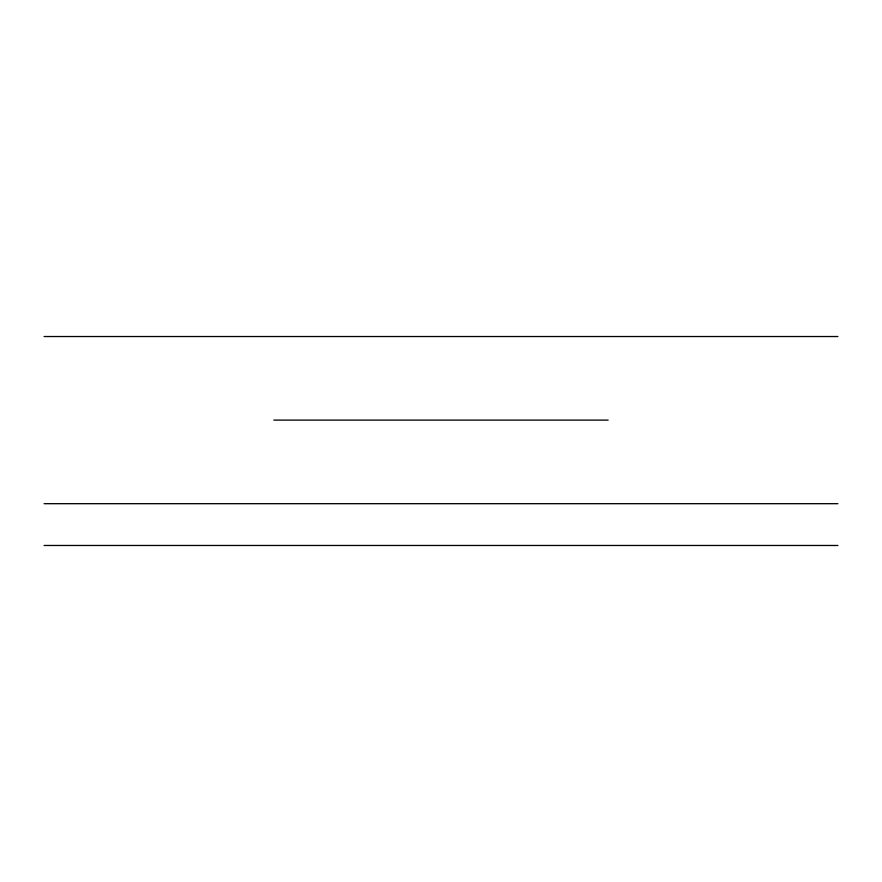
<?xml version="1.0" encoding="UTF-8"?>
<svg xmlns="http://www.w3.org/2000/svg" width="882" height="882" viewBox="0 0 882 882"><rect width="100%" height="100%" fill="white"/><g stroke="black" fill="none" stroke-linecap="round" stroke-linejoin="round"><path stroke-width="1.32" d="M44.1 336.527L837.9 336.527M273.85 420.108L608.161 420.108M44.1 503.688L837.9 503.688M44.1 545.473L837.9 545.473"/></g></svg>
